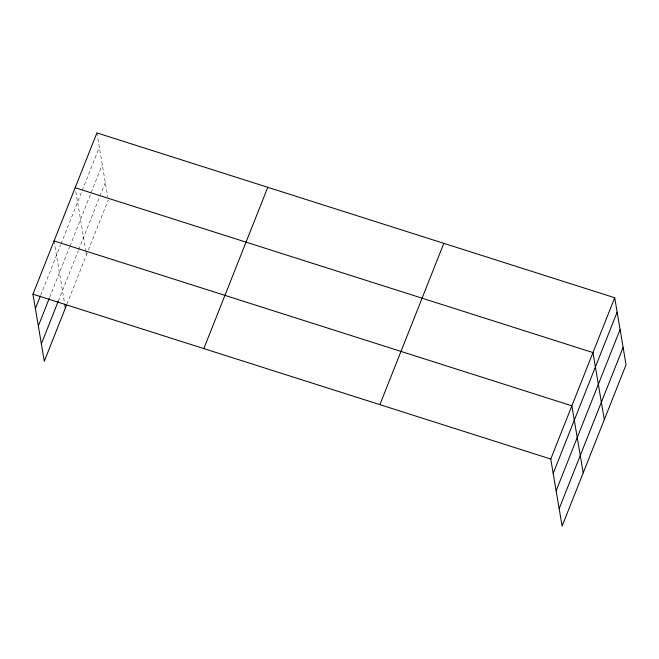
<?xml version="1.0" encoding="UTF-8"?>
<svg xmlns="http://www.w3.org/2000/svg" width="659" height="659" viewBox="0 0 659 659"><rect width="100%" height="100%" fill="white"/><g stroke="black" fill="none" stroke-linecap="round" stroke-linejoin="round"><path stroke-width="0.49" stroke-dasharray="3.29 2.47" d="M40.66 295.273L60.628 244.901M61.007 243.945L99.328 147.287M49.631 297.448L69.599 247.076M69.978 246.12L102.269 164.668M58.305 301.105L78.281 250.725M78.66 249.777L105.3 182.576M66.905 304.227L87.993 251.021M88.372 250.074L108.241 199.957M96.898 132.904L107.747 197.066M75.801 191.58L85.678 249.975M85.843 250.939L86.494 254.802M54.054 240.972L64.574 303.198"/><path stroke-width="0.99" d="M66.526 305.175L44.293 361.256L32.95 294.202L96.898 132.904L614.707 297.744L626.05 364.798L562.102 526.096L550.759 459.043L614.707 297.744M35.38 308.585L40.281 296.229M38.321 325.966L49.252 298.403M41.352 343.874L58.305 301.105M203.829 348.595L267.776 187.304M379.881 404.642L443.828 243.344M553.189 473.417L617.137 312.119M556.13 490.798L620.078 329.508M559.161 508.715L623.109 347.417M75.159 187.749L592.968 352.581L604.311 419.635M54.054 240.972L571.864 405.812L583.207 472.865M32.95 294.202L550.759 459.043M64.739 304.17L65.398 308.033"/></g></svg>
